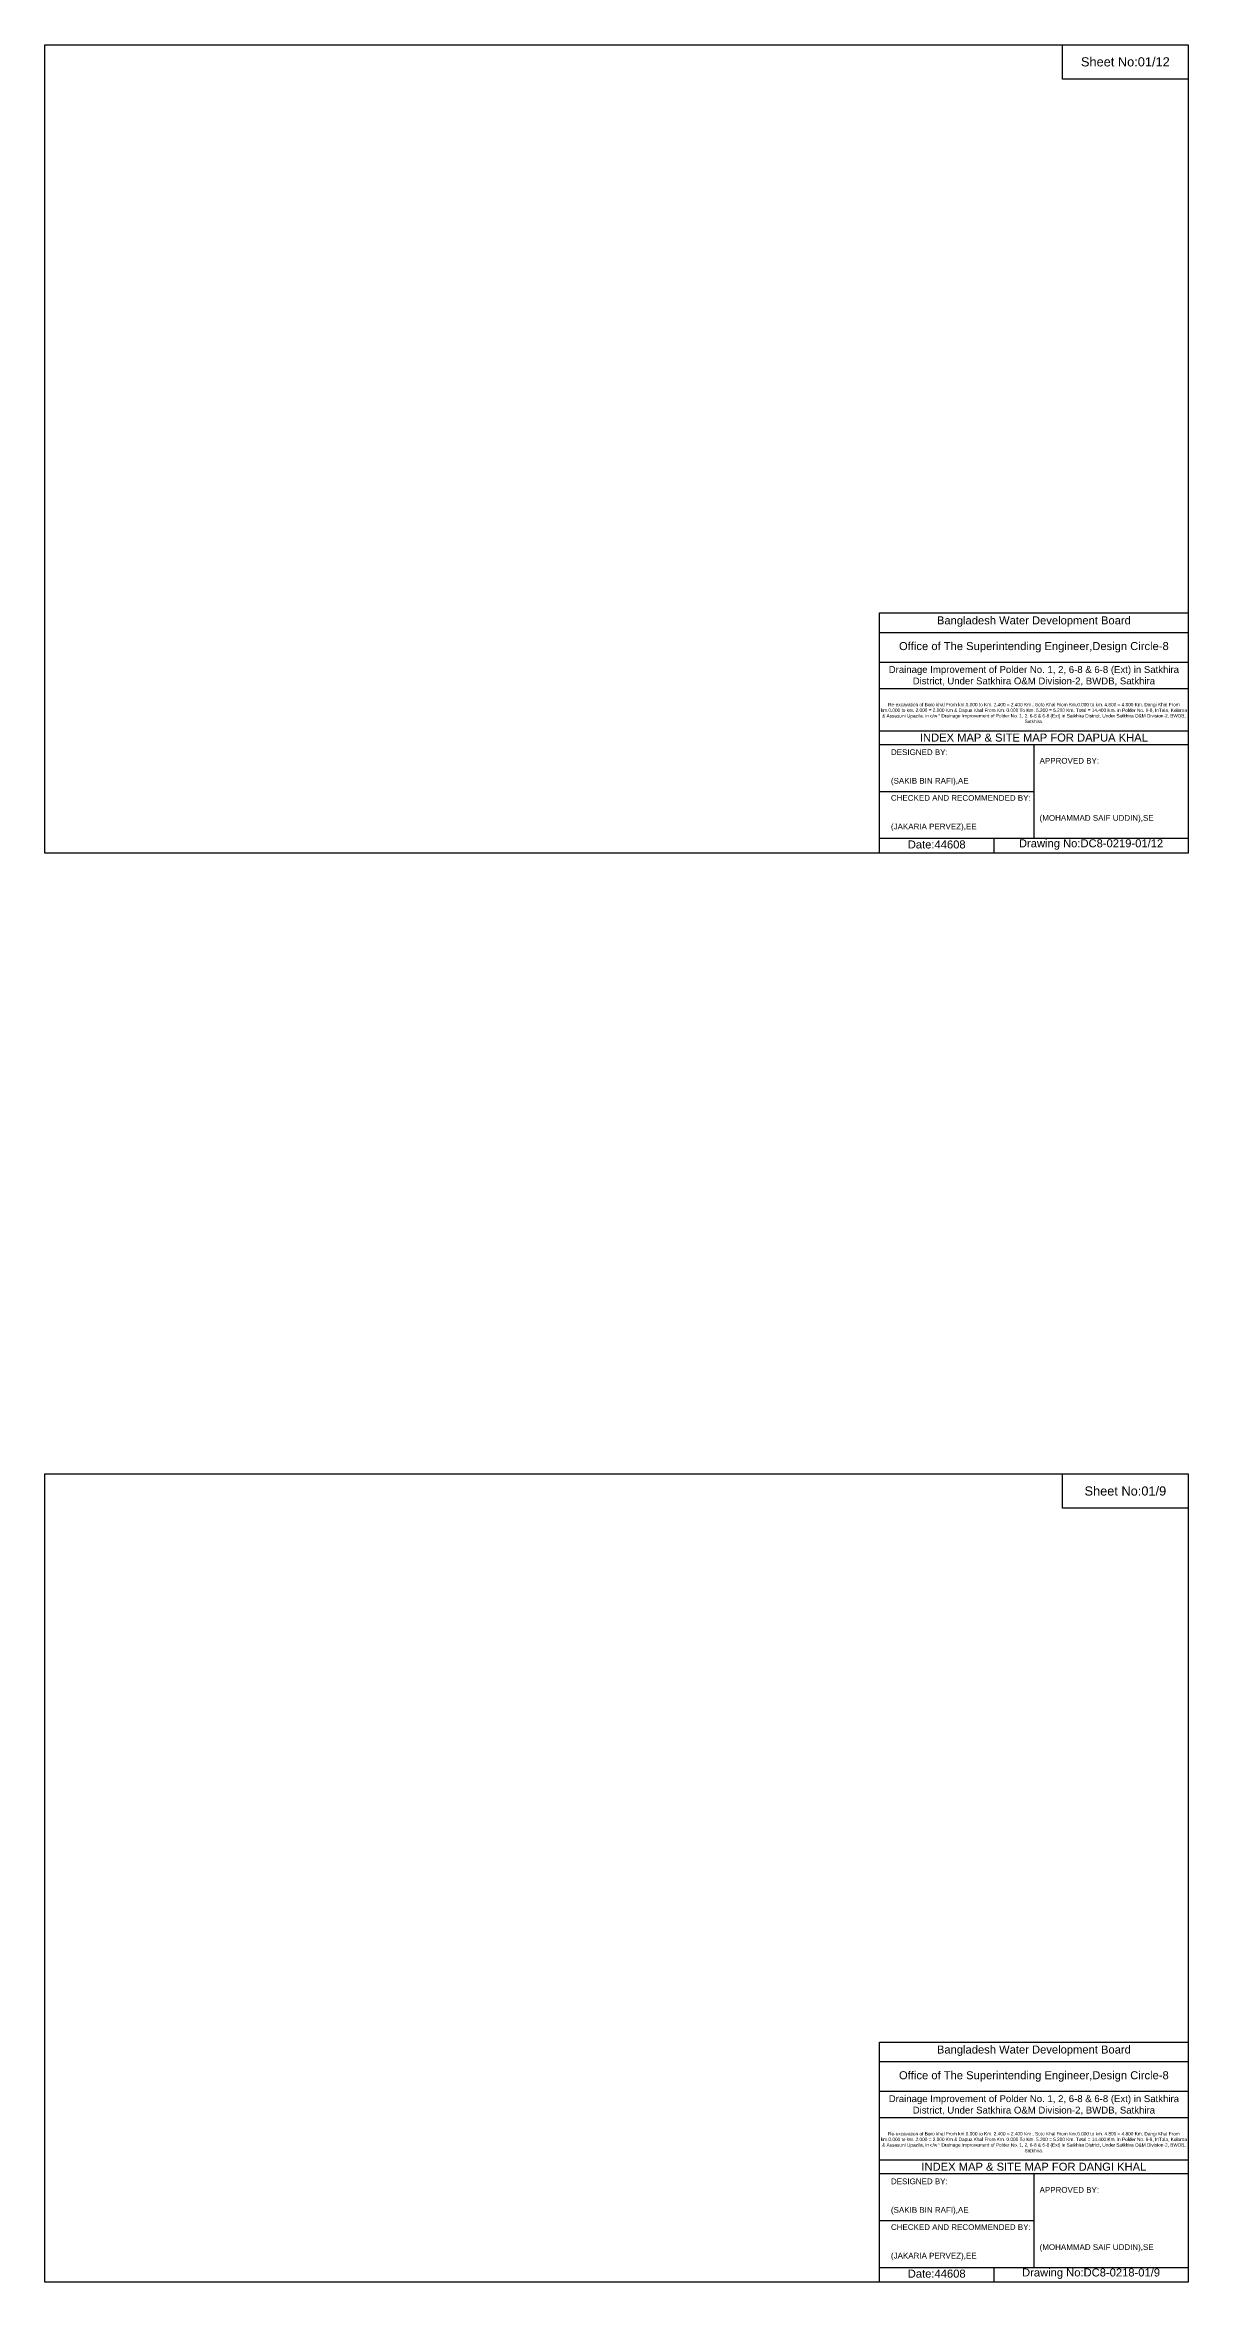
# Model space of a CAD drawing. Header units: inches. Extents: x 91000 to 218000, y -5656 to 30000.
# Drawn here: x 100000 to 108000, y 14344 to 30000 of the extents above; entities that cross this region are included whole.
import ezdxf

# ---------------------------------------------------------------- set-up
doc = ezdxf.new("R2010")
doc.units = ezdxf.units.IN
doc.header["$LTSCALE"] = 7
doc.header["$MEASUREMENT"] = 0
doc.styles.get("Standard").update_dxf_attribs({"font": 'arial.ttf'})

msp = doc.modelspace()

# ---------------------------------------------------------------- linework, layer by layer
for points in [[(100000, 30000), (108000, 30000), (108000, 24344), (100000, 24344)], [(107120, 30000), (108000, 30000), (108000, 29760), (107120, 29760)], [(100000, 20000), (108000, 20000), (108000, 14344), (100000, 14344)], [(107120, 20000), (108000, 20000), (108000, 19760), (107120, 19760)]]:
    msp.add_lwpolyline(points, close=True)
for points in [[(105840, 24344), (105840, 26024), (108000, 26024)], [(105840, 25888), (108000, 25888)], [(105840, 25680), (108000, 25680)], [(105840, 25496), (108000, 25496)], [(105840, 25200), (108000, 25200)], [(105840, 25104), (108000, 25104)], [(106920, 25104), (106920, 24448)], [(105840, 24776), (106920, 24776)], [(105840, 24448), (108000, 24448)], [(106640, 24448), (106640, 24344)], [(105840, 14344), (105840, 16024), (108000, 16024)], [(105840, 15888), (108000, 15888)], [(105840, 15680), (108000, 15680)], [(105840, 15496), (108000, 15496)], [(105840, 15200), (108000, 15200)], [(105840, 15104), (108000, 15104)], [(106920, 15104), (106920, 14448)], [(105840, 14776), (106920, 14776)], [(105840, 14448), (108000, 14448)], [(106640, 14448), (106640, 14344)]]:
    msp.add_lwpolyline(points)

# ---------------------------------------------------------------- texts
at = {"attachment_point": 5}
for s, insert, char_height in [('Sheet No:01/12', (107560, 29880), 64), ('Bangladesh Water Development Board', (106920, 25964), 56), ('Office of The Superintending Engineer,Design Circle-8', (106920, 25784), 56), ('Sheet No:01/9', (107560, 19880), 64), ('Bangladesh Water Development Board', (106920, 15964), 56), ('Office of The Superintending Engineer,Design Circle-8', (106920, 15784), 56)]:
    msp.add_mtext(s, dxfattribs=dict(at, insert=insert, char_height=char_height))
for s, insert, char_height, width, attachment_point in [('Drainage Improvement of Polder No. 1, 2, 6-8 & 6-8 (Ext) in Satkhira District, Under Satkhira O&M Division-2, BWDB, Satkhira', (106920, 25584), 48, 2240, 5), ('Re-excavation of Boro khal From km.0.000 to Km. 2.400 = 2.400 Km , Soto Khal From Km.0.000 to km. 4.800 = 4.800 Km, Dangi Khal From km.0.000 to km. 2.000 = 2.000 Km & Dapua Khal From Km. 0.000 To Km. 5.200 = 5.200 Km. Total = 14.400 Km. in Polder No. 6-8, InTala, Kolaroa & Assasuni Upazila, in c/w “ Drainage Improvement of Polder No. 1, 2, 6-8 & 6-8 (Ext) in Satkhira District, Under Satkhira O&M Division-2, BWDB, Satkhira.', (106920, 25324), 23.565, 2160, 5), ('DESIGNED BY:^J^J^J(SAKIB BIN RAFI),AE', (105920, 24944), 40, 1120, 4), ('INDEX MAP & SITE MAP FOR DAPUA KHAL', (106920, 25152), 56, 2240, 5), ('APPROVED BY:^J^J^J^J^J^J(MOHAMMAD SAIF UDDIN),SE', (106960, 24784), 40, 1120, 4), ('CHECKED AND RECOMMENDED BY:^J^J^J(JAKARIA PERVEZ),EE', (105920, 24624), 40, 1120, 4), ('Date:44608', (106240, 24404), 56, 1120, 5), ('Drawing No:DC8-0219-01/12', (107320, 24404), 56, 1760, 5), ('Drainage Improvement of Polder No. 1, 2, 6-8 & 6-8 (Ext) in Satkhira District, Under Satkhira O&M Division-2, BWDB, Satkhira', (106920, 15584), 48, 2240, 5), ('Re-excavation of Boro khal From km.0.000 to Km. 2.400 = 2.400 Km , Soto Khal From Km.0.000 to km. 4.800 = 4.800 Km, Dangi Khal From km.0.000 to km. 2.000 = 2.000 Km & Dapua Khal From Km. 0.000 To Km. 5.200 = 5.200 Km. Total = 14.400 Km. in Polder No. 6-8, InTala, Kolaroa & Assasuni Upazila, in c/w “ Drainage Improvement of Polder No. 1, 2, 6-8 & 6-8 (Ext) in Satkhira District, Under Satkhira O&M Division-2, BWDB, Satkhira.', (106920, 15324), 23.565, 2160, 5), ('DESIGNED BY:^J^J^J(SAKIB BIN RAFI),AE', (105920, 14944), 40, 1120, 4), ('INDEX MAP & SITE MAP FOR DANGI KHAL', (106920, 15152), 56, 2240, 5), ('APPROVED BY:^J^J^J^J^J^J(MOHAMMAD SAIF UDDIN),SE', (106960, 14784), 40, 1120, 4), ('CHECKED AND RECOMMENDED BY:^J^J^J(JAKARIA PERVEZ),EE', (105920, 14624), 40, 1120, 4), ('Date:44608', (106240, 14404), 56, 1120, 5), ('Drawing No:DC8-0218-01/9', (107320, 14404), 56, 1760, 5)]:
    msp.add_mtext(s, dxfattribs=dict(insert=insert, char_height=char_height, width=width, attachment_point=attachment_point))

doc.saveas('drawing.dxf')
